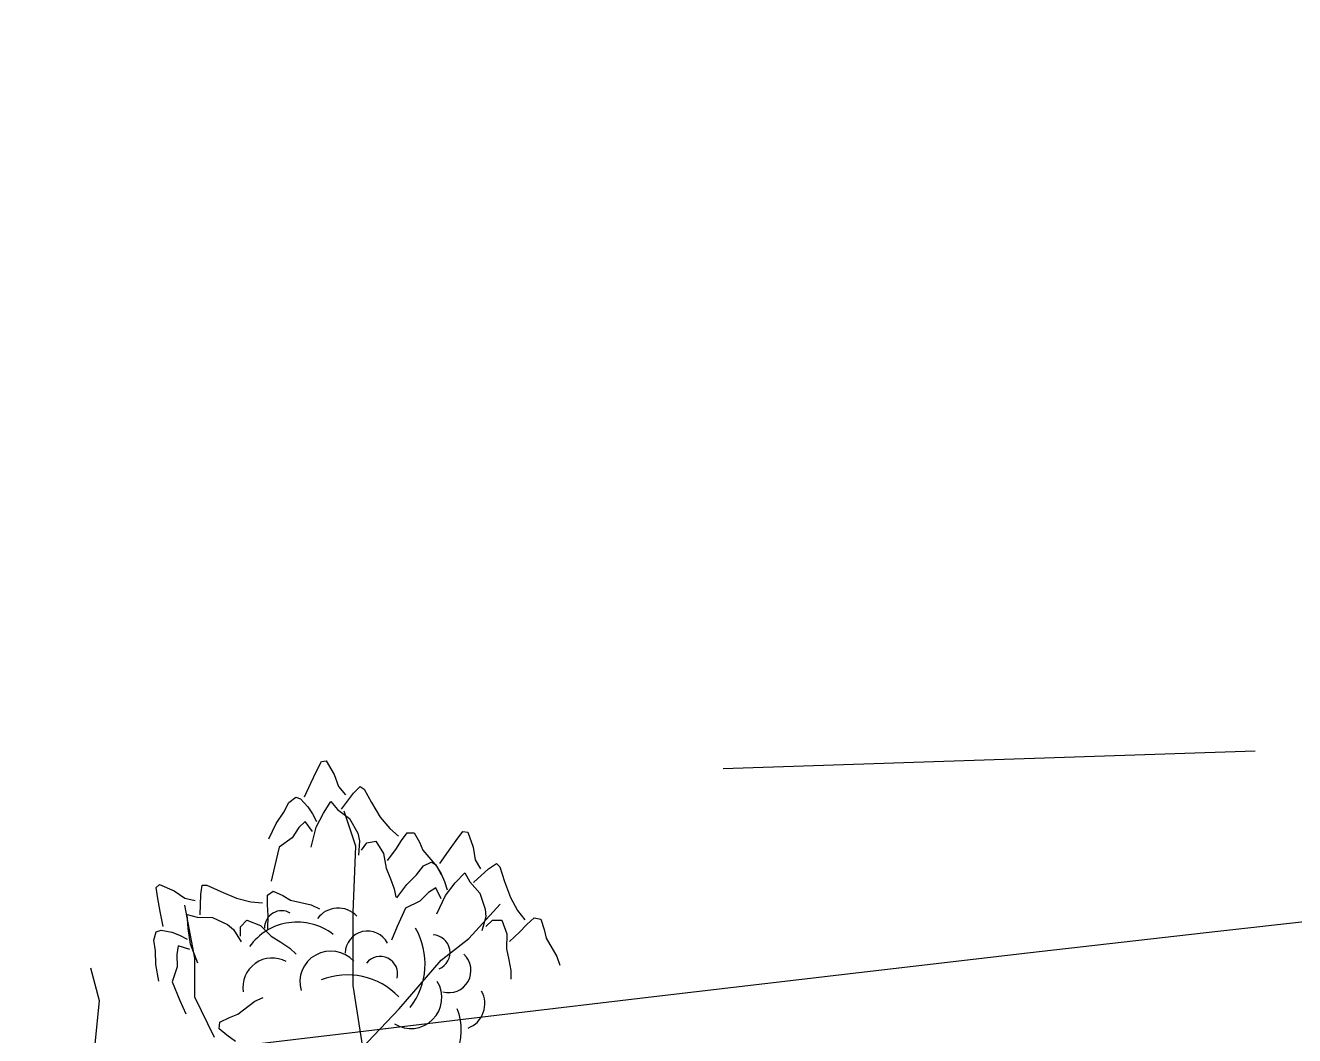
# Model space of a CAD drawing. Header units: millimetres. Extents: x 524954 to 526204, y 9523489 to 9524010.
# Drawn here: x 525893.67 to 525901.24, y 9523817.39 to 9523823.41 of the extents above; entities that cross this region are included whole.
import ezdxf

# ---------------------------------------------------------------- set-up
doc = ezdxf.new("R2010")
doc.units = ezdxf.units.MM
doc.linetypes.add('ACAD_ISO12W100', pattern=[21, 12, -3, 0, -3, 0, -3])
doc.linetypes.add('CACHE2', pattern=[4.7625, 3.175, -1.5875])
for name, color, linetype in [('Arbre', 34, 'ACAD_ISO12W100'), ('Borde_Piste', 7, 'CACHE2'), ('CN_02_00', 4, 'Continuous')]:
    doc.layers.add(name, color=color, linetype=linetype)

# ---------------------------------------------------------------- blocks, each defined once
blk = doc.blocks.new('v088')
at = {"color": 3, "linetype": 'Continuous'}
for p, q in [((-0.069, 12.224), (-0.024, 12.318)), ((-0.024, 12.318), (0.016, 12.396)), ((0.016, 12.396), (0.055, 12.4)), ((0.055, 12.4), (0.118, 12.291)), ((-0.118, 12.113), (-0.069, 12.224)), ((0.118, 12.291), (0.152, 12.195)), ((0.152, 12.195), (0.207, 12.131)), ((0.175, 12.015), (0.272, 12.144)), ((0.272, 12.144), (0.324, 12.197)), ((0.324, 12.197), (0.356, 12.175)), ((0.356, 12.175), (0.415, 12.069)), ((-0.283, 11.991), (-0.243, 12.069)), ((-0.243, 12.069), (-0.188, 12.111)), ((-0.188, 12.111), (-0.15, 12.099)), ((-0.15, 12.099), (-0.092, 12.035)), ((-0.092, 12.035), (-0.054, 11.98)), ((0.032, 11.984), (0.092, 12.078)), ((0.092, 12.078), (0.144, 12.013)), ((0.144, 12.013), (0.24, 11.942)), ((0.415, 12.069), (0.484, 11.953)), ((-0.344, 11.901), (-0.283, 11.991)), ((-0.112, 11.918), (-0.162, 11.869)), ((-0.054, 11.839), (-0.112, 11.918)), ((-0.054, 11.98), (-0.022, 11.919)), ((-0.025, 11.872), (0.032, 11.984)), ((0.24, 11.942), (0.305, 11.825)), ((0.484, 11.953), (0.56, 11.862)), ((-0.403, 11.78), (-0.344, 11.901)), ((-0.162, 11.869), (-0.217, 11.788)), ((-0.066, 11.715), (-0.025, 11.872)), ((0.305, 11.825), (0.32, 11.765)), ((0.56, 11.862), (0.63, 11.801)), ((0.653, 11.766), (0.699, 11.829)), ((0.699, 11.829), (0.754, 11.828)), ((0.754, 11.828), (0.796, 11.754)), ((1.089, 11.768), (1.142, 11.837)), ((1.142, 11.837), (1.181, 11.833)), ((1.181, 11.833), (1.223, 11.714)), ((-0.32, 11.714), (-0.357, 11.558)), ((-0.217, 11.788), (-0.32, 11.714)), ((0.32, 11.765), (0.311, 11.65)), ((0.334, 11.69), (0.378, 11.749)), ((0.378, 11.749), (0.45, 11.762)), ((0.45, 11.762), (0.511, 11.664)), ((0.608, 11.694), (0.653, 11.766)), ((0.796, 11.754), (0.824, 11.689)), ((1.027, 11.683), (1.089, 11.768)), ((1.223, 11.714), (1.239, 11.614)), ((0.511, 11.664), (0.53, 11.547)), ((0.542, 11.608), (0.608, 11.694)), ((0.824, 11.689), (0.934, 11.561)), ((0.958, 11.583), (1.027, 11.683)), ((1.239, 11.614), (1.281, 11.541)), ((-0.357, 11.558), (-0.382, 11.444)), ((0.53, 11.547), (0.565, 11.463)), ((0.773, 11.494), (0.827, 11.564)), ((0.827, 11.564), (0.889, 11.595)), ((0.889, 11.595), (0.923, 11.575)), ((0.923, 11.575), (0.969, 11.502)), ((0.934, 11.561), (0.97, 11.497)), ((1.081, 11.429), (1.158, 11.51)), ((1.158, 11.51), (1.196, 11.437)), ((1.227, 11.433), (1.346, 11.541)), ((1.346, 11.541), (1.408, 11.583)), ((1.408, 11.583), (1.435, 11.556)), ((1.435, 11.556), (1.473, 11.441)), ((-1.299, 11.392), (-1.27, 11.417)), ((-1.27, 11.417), (-1.154, 11.366)), ((-0.943, 11.337), (-0.932, 11.411)), ((-0.932, 11.411), (-0.894, 11.412)), ((-0.894, 11.412), (-0.784, 11.361)), ((0.565, 11.463), (0.596, 11.383)), ((0.615, 11.31), (0.696, 11.418)), ((0.696, 11.418), (0.773, 11.494)), ((0.969, 11.502), (0.996, 11.441)), ((0.996, 11.441), (1.016, 11.375)), ((1.004, 11.329), (1.081, 11.429)), ((1.196, 11.437), (1.277, 11.348)), ((1.473, 11.441), (1.519, 11.314)), ((-1.285, 11.305), (-1.299, 11.392)), ((-1.266, 11.203), (-1.285, 11.305)), ((-1.154, 11.366), (-1.07, 11.309)), ((-1.07, 11.309), (-0.988, 11.29)), ((-0.947, 11.176), (-0.943, 11.337)), ((-0.784, 11.361), (-0.66, 11.307)), ((-0.66, 11.307), (-0.544, 11.278)), ((-0.413, 11.333), (-0.367, 11.365)), ((-0.413, 11.254), (-0.413, 11.333)), ((-0.367, 11.365), (-0.29, 11.329)), ((-0.29, 11.329), (-0.229, 11.292)), ((0.596, 11.383), (0.609, 11.315)), ((0.869, 11.352), (0.8, 11.283)), ((0.927, 11.391), (0.869, 11.352)), ((0.969, 11.302), (0.927, 11.391)), ((0.935, 11.183), (1.004, 11.329)), ((1.277, 11.348), (1.319, 11.221)), ((1.519, 11.314), (1.577, 11.21)), ((-0.544, 11.278), (-0.452, 11.27)), ((-0.408, 11.17), (-0.413, 11.254)), ((-0.229, 11.292), (-0.065, 11.254)), ((-0.065, 11.254), (0.001, 11.223)), ((0.685, 11.229), (0.619, 11.083)), ((0.8, 11.283), (0.685, 11.229)), ((1.319, 11.221), (1.323, 11.16)), ((1.577, 11.21), (1.635, 11.137)), ((-1.241, 11.084), (-1.266, 11.203)), ((-1.05, 11.179), (-0.971, 11.157)), ((-1.044, 11.067), (-1.05, 11.179)), ((-0.971, 11.157), (-0.851, 11.155)), ((-0.851, 11.155), (-0.73, 11.098)), ((-0.626, 11.08), (-0.576, 11.133)), ((-0.576, 11.133), (-0.468, 11.09)), ((-0.41, 11.061), (-0.408, 11.17)), ((1.323, 11.16), (1.292, 11.048)), ((1.323, 11.083), (1.377, 11.133)), ((1.377, 11.133), (1.45, 11.133)), ((1.45, 11.133), (1.492, 11.025)), ((1.65, 11.098), (1.708, 11.152)), ((1.708, 11.152), (1.762, 11.141)), ((1.762, 11.141), (1.789, 11.06)), ((-1.317, 10.975), (-1.297, 11.041)), ((-1.297, 11.041), (-1.259, 11.053)), ((-1.259, 11.053), (-1.174, 11.037)), ((-1.174, 11.037), (-1.111, 11.014)), ((-1.111, 11.014), (-1.05, 10.983)), ((-1.024, 10.943), (-1.044, 11.067)), ((-0.73, 11.098), (-0.682, 11.059)), ((-0.682, 11.059), (-0.622, 10.96)), ((-0.626, 11.006), (-0.626, 11.08)), ((-0.468, 11.09), (-0.384, 11.005)), ((-0.384, 11.005), (-0.307, 10.958)), ((0.619, 11.083), (0.573, 10.975)), ((1.492, 11.025), (1.489, 10.906)), ((1.512, 10.964), (1.592, 11.037)), ((1.592, 11.037), (1.65, 11.098)), ((1.789, 11.06), (1.804, 10.991)), ((-1.303, 10.889), (-1.317, 10.975)), ((-1.122, 10.929), (-1.134, 10.861)), ((-1.029, 10.899), (-1.122, 10.929)), ((-0.966, 10.792), (-1.024, 10.943)), ((-0.307, 10.958), (-0.234, 10.911)), ((-0.234, 10.911), (-0.184, 10.864)), ((1.489, 10.906), (1.508, 10.818)), ((1.804, 10.991), (1.889, 10.844)), ((-1.3, 10.78), (-1.303, 10.889)), ((-1.134, 10.861), (-1.131, 10.763)), ((1.508, 10.818), (1.523, 10.733)), ((1.889, 10.844), (1.912, 10.775)), ((-1.277, 10.647), (-1.3, 10.78)), ((-1.131, 10.763), (-1.171, 10.642)), ((1.523, 10.733), (1.523, 10.664)), ((-1.171, 10.642), (-1.109, 10.494)), ((-0.514, 10.488), (-0.448, 10.519)), ((-1.109, 10.494), (-1.063, 10.387)), ((-0.648, 10.385), (-0.514, 10.488)), ((-0.796, 10.268), (-0.791, 10.323)), ((-0.791, 10.323), (-0.715, 10.36)), ((-0.715, 10.36), (-0.648, 10.385)), ((-0.735, 10.218), (-0.796, 10.268)), ((-0.666, 10.169), (-0.735, 10.218))]:
    blk.add_line(p, q, dxfattribs=at)
at = {"linetype": 'Continuous'}
for p, q in [((0.29, 11.722), (0.197, 12)), ((0.27, 11.193), (0.29, 11.722)), ((-0.991, 10.831), (-1.069, 11.252)), ((1.188, 10.988), (1.437, 11.261)), ((0.269, 10.614), (0.27, 11.193)), ((0.968, 10.816), (1.188, 10.988)), ((-0.991, 10.52), (-0.991, 10.831)), ((0.634, 10.429), (0.968, 10.816)), ((-1.749, 10.491), (-1.817, 10.751)), ((0.345, 10.122), (0.269, 10.614)), ((-0.835, 10.2), (-0.991, 10.52)), ((-1.806, 9.931), (-1.749, 10.491)), ((0.336, 10.112), (0.634, 10.429))]:
    blk.add_line(p, q, dxfattribs=at)
at = {"color": 3, "linetype": 'Continuous'}
for centre, major_axis, start_param, end_param in [((-0.3, 11.072), (0.0964, 0.0964), 0.254619, 2.377018), ((0.15, 11.024), (0.145, 0.145), 6.263619, 7.998733), ((-0.176, 10.651), (0.33, 0.33), 0.12682, 1.733702), ((0.383, 10.87), (-0.125, 0.125), 4.396235, 7.060094), ((0.275, 10.786), (0.4, 0.4), 4.836335, 6.022049), ((0.899, 10.876), (0.099, 0.099), 4.31771, 7.031286), ((0.091, 10.641), (0.174, 0.174), 6.236163, 8.918901), ((-0.376, 10.6), (0.164, 0.164), 0.282297, 2.520721), ((0.483, 10.705), (-0.099, 0.099), 3.680741, 6.394318), ((1.029, 10.733), (-0.125, 0.125), 2.081137, 4.744996), ((0.223, 10.132), (-0.4, 0.4), 4.689978, 5.875693), ((0.728, 10.517), (-0.174, 0.174), 1.793126, 4.475865), ((1.111, 10.467), (-0.145, 0.145), 2.713295, 4.448408), ((0.662, 10.258), (-0.33, 0.33), 2.69514, 4.302022)]:
    blk.add_ellipse(centre, major_axis=major_axis, ratio=1, start_param=start_param, end_param=end_param, dxfattribs=at)

msp = doc.modelspace()

# ---------------------------------------------------------------- linework, layer by layer
at = {"layer": 'Borde_Piste', "elevation": 303.68, "flags": 128}
msp.add_lwpolyline([(525911.5335, 9523825.579), (525908.2033, 9523819.3223), (525896.2483, 9523818.9287)], dxfattribs=at)
at = {"layer": 'CN_02_00', "elevation": 302, "flags": 128}
msp.add_lwpolyline([(525893.672, 9523817.1752), (525893.6759, 9523817.1756), (525893.703, 9523817.1789), (525893.7765, 9523817.1877), (525893.9198, 9523817.2048), (525894.1559, 9523817.233), (525894.5082, 9523817.2751), (525894.9998, 9523817.3338), (525895.654, 9523817.412), (525896.4829, 9523817.511), (525897.454, 9523817.6263), (525898.5238, 9523817.7521), (525899.6487, 9523817.8825), (525900.7851, 9523818.0117), (525901.8894, 9523818.1339)], dxfattribs=at)

# ---------------------------------------------------------------- block references
at = {"layer": 'Arbre', "xscale": 0.75, "yscale": 0.75, "zscale": 0.75}
msp.add_blockref('v088', (525895.4254, 9523809.7274, 608.75), dxfattribs=at)

doc.saveas('drawing.dxf')
